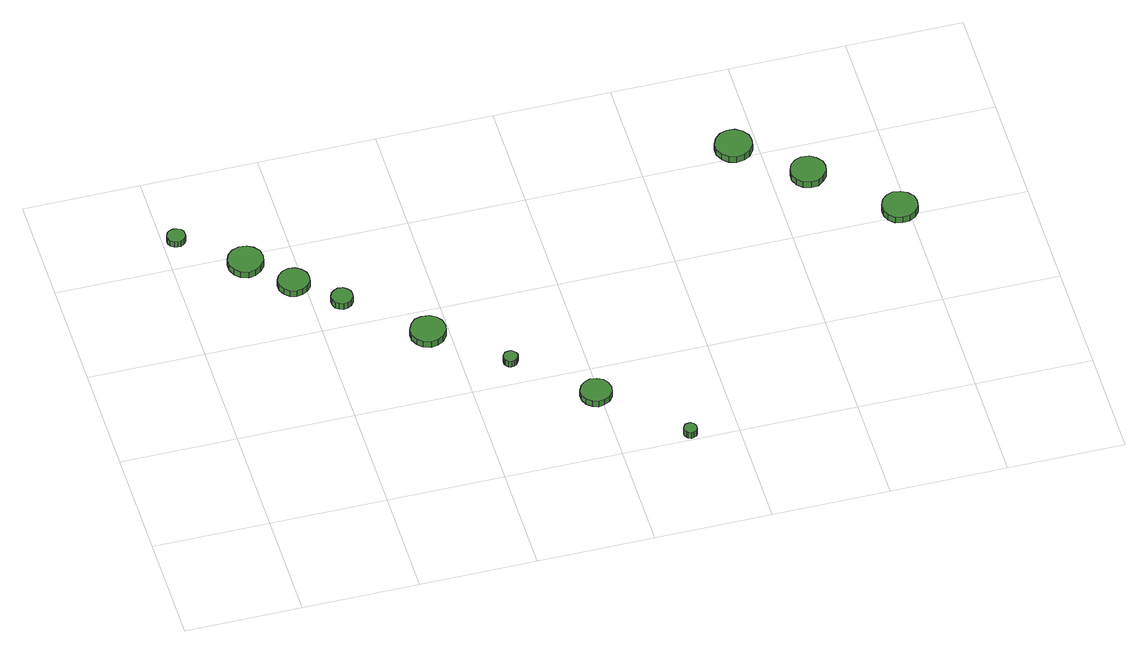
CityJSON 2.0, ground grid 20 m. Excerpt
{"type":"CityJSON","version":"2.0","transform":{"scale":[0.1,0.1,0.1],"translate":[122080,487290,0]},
"CityObjects":{
"tree1":{"type":"SolitaryVegetationObject","attributes":{"function":"something"},"geometry":[{"type":"MultiSurface","lod":"1","boundaries":[[[0,1,2,3,4,5,6,7,8,9,10,11,12,13,14]],[[15,16,17,18,19,20,21,22,23,24,25,26,27,28,29]],[[0,29,28,1]],[[1,28,27,2]],[[2,27,26,3]],[[3,26,25,4]],[[4,25,24,5]],[[5,24,23,6]],[[6,23,22,7]],[[7,22,21,8]],[[8,21,20,9]],[[9,20,19,10]],[[10,19,18,11]],[[11,18,17,12]],[[12,17,16,13]],[[13,16,15,14]],[[14,15,29,0]]]}]},
"tree2":{"type":"SolitaryVegetationObject","attributes":{"function":"something"},"geometry":[{"type":"MultiSurface","lod":"1","boundaries":[[[30,31,32,33,34,35,36,37,38,39,40,41,42,43,44]],[[45,46,47,48,49,50,51,52,53,54,55,56,57,58,59]],[[30,59,58,31]],[[31,58,57,32]],[[32,57,56,33]],[[33,56,55,34]],[[34,55,54,35]],[[35,54,53,36]],[[36,53,52,37]],[[37,52,51,38]],[[38,51,50,39]],[[39,50,49,40]],[[40,49,48,41]],[[41,48,47,42]],[[42,47,46,43]],[[43,46,45,44]],[[44,45,59,30]]]}]},
"tree3":{"type":"SolitaryVegetationObject","attributes":{"function":"something"},"geometry":[{"type":"MultiSurface","lod":"1","boundaries":[[[60,61,62,63,64,65,66,67,68,69,70,71,72,73,74]],[[75,76,77,78,79,80,81,82,83,84,85,86,87,88,89]],[[60,89,88,61]],[[61,88,87,62]],[[62,87,86,63]],[[63,86,85,64]],[[64,85,84,65]],[[65,84,83,66]],[[66,83,82,67]],[[67,82,81,68]],[[68,81,80,69]],[[69,80,79,70]],[[70,79,78,71]],[[71,78,77,72]],[[72,77,76,73]],[[73,76,75,74]],[[74,75,89,60]]]}]},
"tree4":{"type":"SolitaryVegetationObject","attributes":{"function":"something"},"geometry":[{"type":"MultiSurface","lod":"1","boundaries":[[[90,91,92,93,94,95,96,97,98,99,100,101,102,103,104]],[[105,106,107,108,109,110,111,112,113,114,115,116,117,118,119]],[[90,119,118,91]],[[91,118,117,92]],[[92,117,116,93]],[[93,116,115,94]],[[94,115,114,95]],[[95,114,113,96]],[[96,113,112,97]],[[97,112,111,98]],[[98,111,110,99]],[[99,110,109,100]],[[100,109,108,101]],[[101,108,107,102]],[[102,107,106,103]],[[103,106,105,104]],[[104,105,119,90]]]}]},
"tree5":{"type":"SolitaryVegetationObject","attributes":{"function":"something"},"geometry":[{"type":"MultiSurface","lod":"1","boundaries":[[[120,121,122,123,124,125,126,127,128,129,130,131,132,133,134]],[[135,136,137,138,139,140,141,142,143,144,145,146,147,148,149]],[[120,149,148,121]],[[121,148,147,122]],[[122,147,146,123]],[[123,146,145,124]],[[124,145,144,125]],[[125,144,143,126]],[[126,143,142,127]],[[127,142,141,128]],[[128,141,140,129]],[[129,140,139,130]],[[130,139,138,131]],[[131,138,137,132]],[[132,137,136,133]],[[133,136,135,134]],[[134,135,149,120]]]}]},
"tree6":{"type":"SolitaryVegetationObject","attributes":{"function":"something"},"geometry":[{"type":"MultiSurface","lod":"1","boundaries":[[[150,151,152,153,154,155,156,157,158,159,160,161,162,163,164]],[[165,166,167,168,169,170,171,172,173,174,175,176,177,178,179]],[[150,179,178,151]],[[151,178,177,152]],[[152,177,176,153]],[[153,176,175,154]],[[154,175,174,155]],[[155,174,173,156]],[[156,173,172,157]],[[157,172,171,158]],[[158,171,170,159]],[[159,170,169,160]],[[160,169,168,161]],[[161,168,167,162]],[[162,167,166,163]],[[163,166,165,164]],[[164,165,179,150]]]}]},
"tree7":{"type":"SolitaryVegetationObject","attributes":{"function":"something"},"geometry":[{"type":"MultiSurface","lod":"1","boundaries":[[[180,181,182,183,184,185,186,187,188,189,190,191,192,193,194]],[[195,196,197,198,199,200,201,202,203,204,205,206,207,208,209]],[[180,209,208,181]],[[181,208,207,182]],[[182,207,206,183]],[[183,206,205,184]],[[184,205,204,185]],[[185,204,203,186]],[[186,203,202,187]],[[187,202,201,188]],[[188,201,200,189]],[[189,200,199,190]],[[190,199,198,191]],[[191,198,197,192]],[[192,197,196,193]],[[193,196,195,194]],[[194,195,209,180]]]}]},
"tree8":{"type":"SolitaryVegetationObject","attributes":{"function":"something"},"geometry":[{"type":"MultiSurface","lod":"1","boundaries":[[[210,211,212,213,214,215,216,217,218,219,220,221,222,223,224]],[[225,226,227,228,229,230,231,232,233,234,235,236,237,238,239]],[[210,239,238,211]],[[211,238,237,212]],[[212,237,236,213]],[[213,236,235,214]],[[214,235,234,215]],[[215,234,233,216]],[[216,233,232,217]],[[217,232,231,218]],[[218,231,230,219]],[[219,230,229,220]],[[220,229,228,221]],[[221,228,227,222]],[[222,227,226,223]],[[223,226,225,224]],[[224,225,239,210]]]}]},
"tree9":{"type":"SolitaryVegetationObject","attributes":{"function":"something"},"geometry":[{"type":"MultiSurface","lod":"1","boundaries":[[[240,241,242,243,244,245,246,247,248,249,250,251,252,253,254]],[[255,256,257,258,259,260,261,262,263,264,265,266,267,268,269]],[[240,269,268,241]],[[241,268,267,242]],[[242,267,266,243]],[[243,266,265,244]],[[244,265,264,245]],[[245,264,263,246]],[[246,263,262,247]],[[247,262,261,248]],[[248,261,260,249]],[[249,260,259,250]],[[250,259,258,251]],[[251,258,257,252]],[[252,257,256,253]],[[253,256,255,254]],[[254,255,269,240]]]}]},
"tree10":{"type":"SolitaryVegetationObject","attributes":{"function":"something"},"geometry":[{"type":"MultiSurface","lod":"1","boundaries":[[[270,271,272,273,274,275,276,277,278,279,280,281,282,283,284]],[[285,286,287,288,289,290,291,292,293,294,295,296,297,298,299]],[[270,299,298,271]],[[271,298,297,272]],[[272,297,296,273]],[[273,296,295,274]],[[274,295,294,275]],[[275,294,293,276]],[[276,293,292,277]],[[277,292,291,278]],[[278,291,290,279]],[[279,290,289,280]],[[280,289,288,281]],[[281,288,287,282]],[[282,287,286,283]],[[283,286,285,284]],[[284,285,299,270]]]}]},
"tree11":{"type":"SolitaryVegetationObject","attributes":{"function":"something"},"geometry":[{"type":"MultiSurface","lod":"1","boundaries":[[[300,301,302,303,304,305,306,307,308,309,310,311,312,313,314]],[[315,316,317,318,319,320,321,322,323,324,325,326,327,328,329]],[[300,329,328,301]],[[301,328,327,302]],[[302,327,326,303]],[[303,326,325,304]],[[304,325,324,305]],[[305,324,323,306]],[[306,323,322,307]],[[307,322,321,308]],[[308,321,320,309]],[[309,320,319,310]],[[310,319,318,311]],[[311,318,317,312]],[[312,317,316,313]],[[313,316,315,314]],[[314,315,329,300]]]}]}
},
"vertices":[
[38,660,15],[37,667,15],[33,672,15],[27,675,15],[21,676,15],[15,674,15],[10,670,15],[7,664,15],[7,657,15],[10,651,15],[15,647,15],[21,645,15],[27,645,15],[33,649,15],[37,654,15],[37,654,3],[33,649,3],[27,645,3],[21,645,3],[15,647,3],[10,651,3],[7,657,3],[7,664,3],[10,670,3],[15,674,3],[21,676,3],[27,675,3],[33,672,3],[37,667,3],[38,660,3],
[147,576,17],[145,589,17],[137,599,17],[127,605,17],[114,606,17],[102,602,17],[93,594,17],[88,583,17],[88,570,17],[93,558,17],[102,550,17],[114,546,17],[127,548,17],[137,554,17],[145,564,17],[145,564,4],[137,554,4],[127,548,4],[114,546,4],[102,550,4],[93,558,4],[88,570,4],[88,583,4],[93,594,4],[102,602,4],[114,606,4],[127,605,4],[137,599,4],[145,589,4],[147,576,4],
[208,511,16],[206,522,16],[199,531,16],[190,537,16],[179,538,16],[168,534,16],[160,527,16],[155,517,16],[155,506,16],[160,496,16],[168,488,16],[179,485,16],[190,486,16],[199,491,16],[206,500,16],[206,500,3],[199,491,3],[190,486,3],[179,485,3],[168,488,3],[160,496,3],[155,506,3],[155,517,3],[160,527,3],[168,534,3],[179,538,3],[190,537,3],[199,531,3],[206,522,3],[208,511,3],
[266,455,15],[265,463,15],[260,469,15],[254,473,15],[246,474,15],[239,471,15],[233,466,15],[230,459,15],[230,451,15],[233,444,15],[239,439,15],[246,437,15],[254,438,15],[260,441,15],[265,448,15],[265,448,2],[260,441,2],[254,438,2],[246,437,2],[239,439,2],[233,444,2],[230,451,2],[230,459,2],[233,466,2],[239,471,2],[246,474,2],[254,473,2],[260,469,2],[265,463,2],[266,455,2],
[394,345,15],[392,358,15],[384,368,15],[374,374,15],[361,375,15],[349,372,15],[340,363,15],[335,352,15],[335,339,15],[340,328,15],[349,319,15],[361,315,15],[374,317,15],[384,323,15],[392,333,15],[392,333,2],[384,323,2],[374,317,2],[361,315,2],[349,319,2],[340,328,2],[335,339,2],[335,352,2],[340,363,2],[349,372,2],[361,375,2],[374,374,2],[384,368,2],[392,358,2],[394,345,2],
[491,249,15],[489,254,15],[486,258,15],[482,261,15],[477,261,15],[472,260,15],[468,256,15],[466,252,15],[466,246,15],[468,242,15],[472,238,15],[477,237,15],[482,237,15],[486,240,15],[489,244,15],[489,244,2],[486,240,2],[482,237,2],[477,237,2],[472,238,2],[468,242,2],[466,246,2],[466,252,2],[468,256,2],[472,260,2],[477,261,2],[482,261,2],[486,258,2],[489,254,2],[491,249,2],
[620,138,14],[617,149,14],[611,158,14],[601,163,14],[590,165,14],[580,161,14],[572,154,14],[567,144,14],[567,132,14],[572,122,14],[580,115,14],[590,111,14],[601,113,14],[611,118,14],[617,127,14],[617,127,2],[611,118,2],[601,113,2],[590,111,2],[580,115,2],[572,122,2],[567,132,2],[567,144,2],[572,154,2],[580,161,2],[590,165,2],[601,163,2],[611,158,2],[617,149,2],[620,138,2],
[730,13,15],[729,17,15],[727,21,15],[722,24,15],[718,24,15],[713,23,15],[710,19,15],[708,15,15],[708,10,15],[710,6,15],[713,3,15],[718,1,15],[722,2,15],[727,4,15],[729,8,15],[729,8,2],[727,4,2],[722,2,2],[718,1,2],[713,3,2],[710,6,2],[708,10,2],[708,15,2],[710,19,2],[713,23,2],[718,24,2],[722,24,2],[727,21,2],[729,17,2],[730,13,2],
[991,621,15],[989,633,15],[981,644,15],[970,651,15],[957,652,15],[944,648,15],[935,639,15],[929,627,15],[929,614,15],[935,602,15],[944,593,15],[957,589,15],[970,591,15],[981,597,15],[989,608,15],[989,608,2],[981,597,2],[970,591,2],[957,589,2],[944,593,2],[935,602,2],[929,614,2],[929,627,2],[935,639,2],[944,648,2],[957,652,2],[970,651,2],[981,644,2],[989,633,2],[991,621,2],
[1092,531,15],[1090,543,15],[1082,553,15],[1072,560,15],[1059,561,15],[1047,557,15],[1038,549,15],[1033,537,15],[1033,525,15],[1038,513,15],[1047,505,15],[1059,501,15],[1072,502,15],[1082,509,15],[1090,519,15],[1090,519,2],[1082,509,2],[1072,502,2],[1059,501,2],[1047,505,2],[1038,513,2],[1033,525,2],[1033,537,2],[1038,549,2],[1047,557,2],[1059,561,2],[1072,560,2],[1082,553,2],[1090,543,2],[1092,531,2],
[1216,416,13],[1214,428,13],[1206,438,13],[1195,444,13],[1183,446,13],[1171,442,13],[1162,433,13],[1157,422,13],[1157,409,13],[1162,398,13],[1171,389,13],[1183,386,13],[1195,387,13],[1206,393,13],[1214,403,13],[1214,403,0],[1206,393,0],[1195,387,0],[1183,386,0],[1171,389,0],[1162,398,0],[1157,409,0],[1157,422,0],[1162,433,0],[1171,442,0],[1183,446,0],[1195,444,0],[1206,438,0],[1214,428,0],[1216,416,0]
]}
